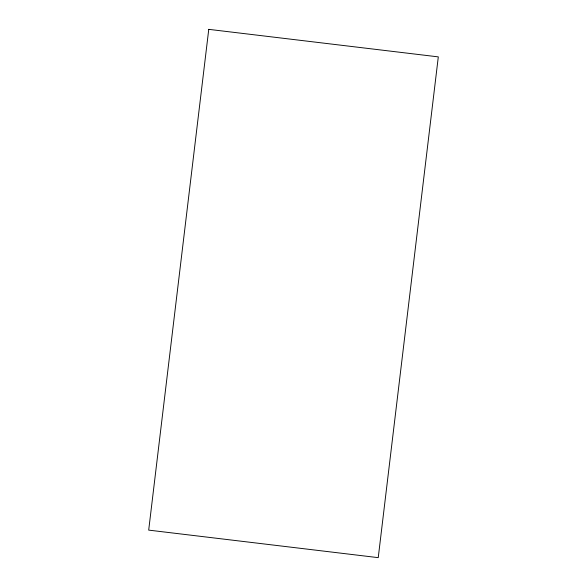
<?xml version="1.0" encoding="UTF-8"?>
<svg xmlns="http://www.w3.org/2000/svg" width="587" height="587" viewBox="0 0 587 587"><rect width="100%" height="100%" fill="white"/><g stroke="black" fill="none" stroke-linecap="round" stroke-linejoin="round"><path stroke-width="0.88" d="M208.759 29.35L148.694 530.12L378.241 557.65L438.306 56.88L208.759 29.35"/></g></svg>
